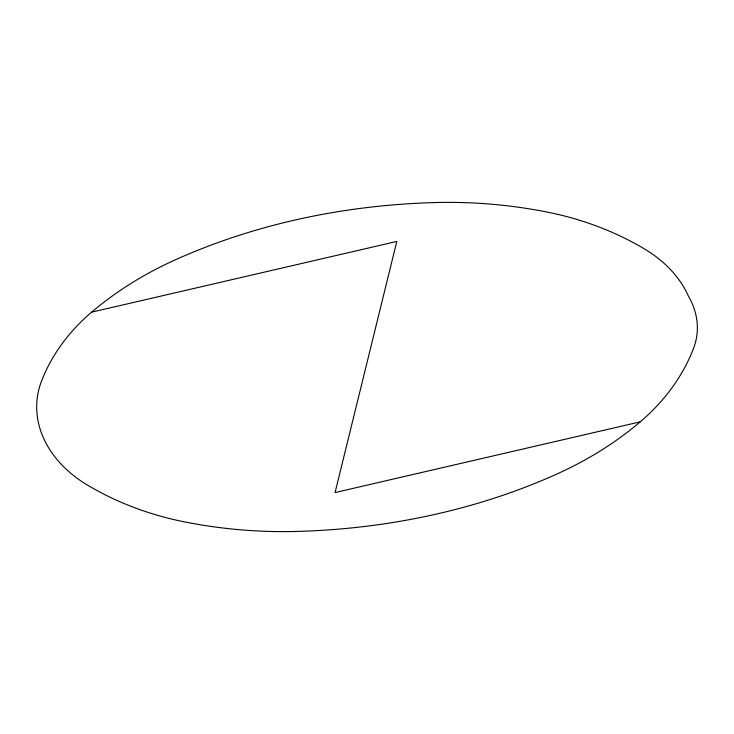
<?xml version="1.0" encoding="UTF-8"?>
<svg xmlns="http://www.w3.org/2000/svg" width="734" height="734" viewBox="0 0 734 734"><rect width="100%" height="100%" fill="white"/><g stroke="black" fill="none" stroke-linecap="round" stroke-linejoin="round"><path stroke-width="1.1" d="M91.649 312.152L396.8 241.449L335.071 492.551L640.222 421.848A265.791 205.089 7.6 0 0 693.52 348.421A95.31 73.538 7.6 0 0 688.529 296.334A118.697 91.594 7.6 0 0 644.791 249.138A250.312 193.143 7.6 0 0 547.867 212.218A392.029 302.5 7.6 0 0 435.519 202.556A592.255 456.998 7.6 0 0 176.463 259.304A392.029 302.5 7.6 0 0 91.649 312.152A250.312 193.143 7.6 0 0 41.453 381.304A118.697 91.594 7.6 0 0 87.08 484.862A250.312 193.143 7.6 0 0 184.005 521.782A392.029 302.5 7.6 0 0 296.353 531.444A592.255 456.998 7.6 0 0 555.418 474.696A392.029 302.5 7.6 0 0 640.222 421.848"/></g></svg>
